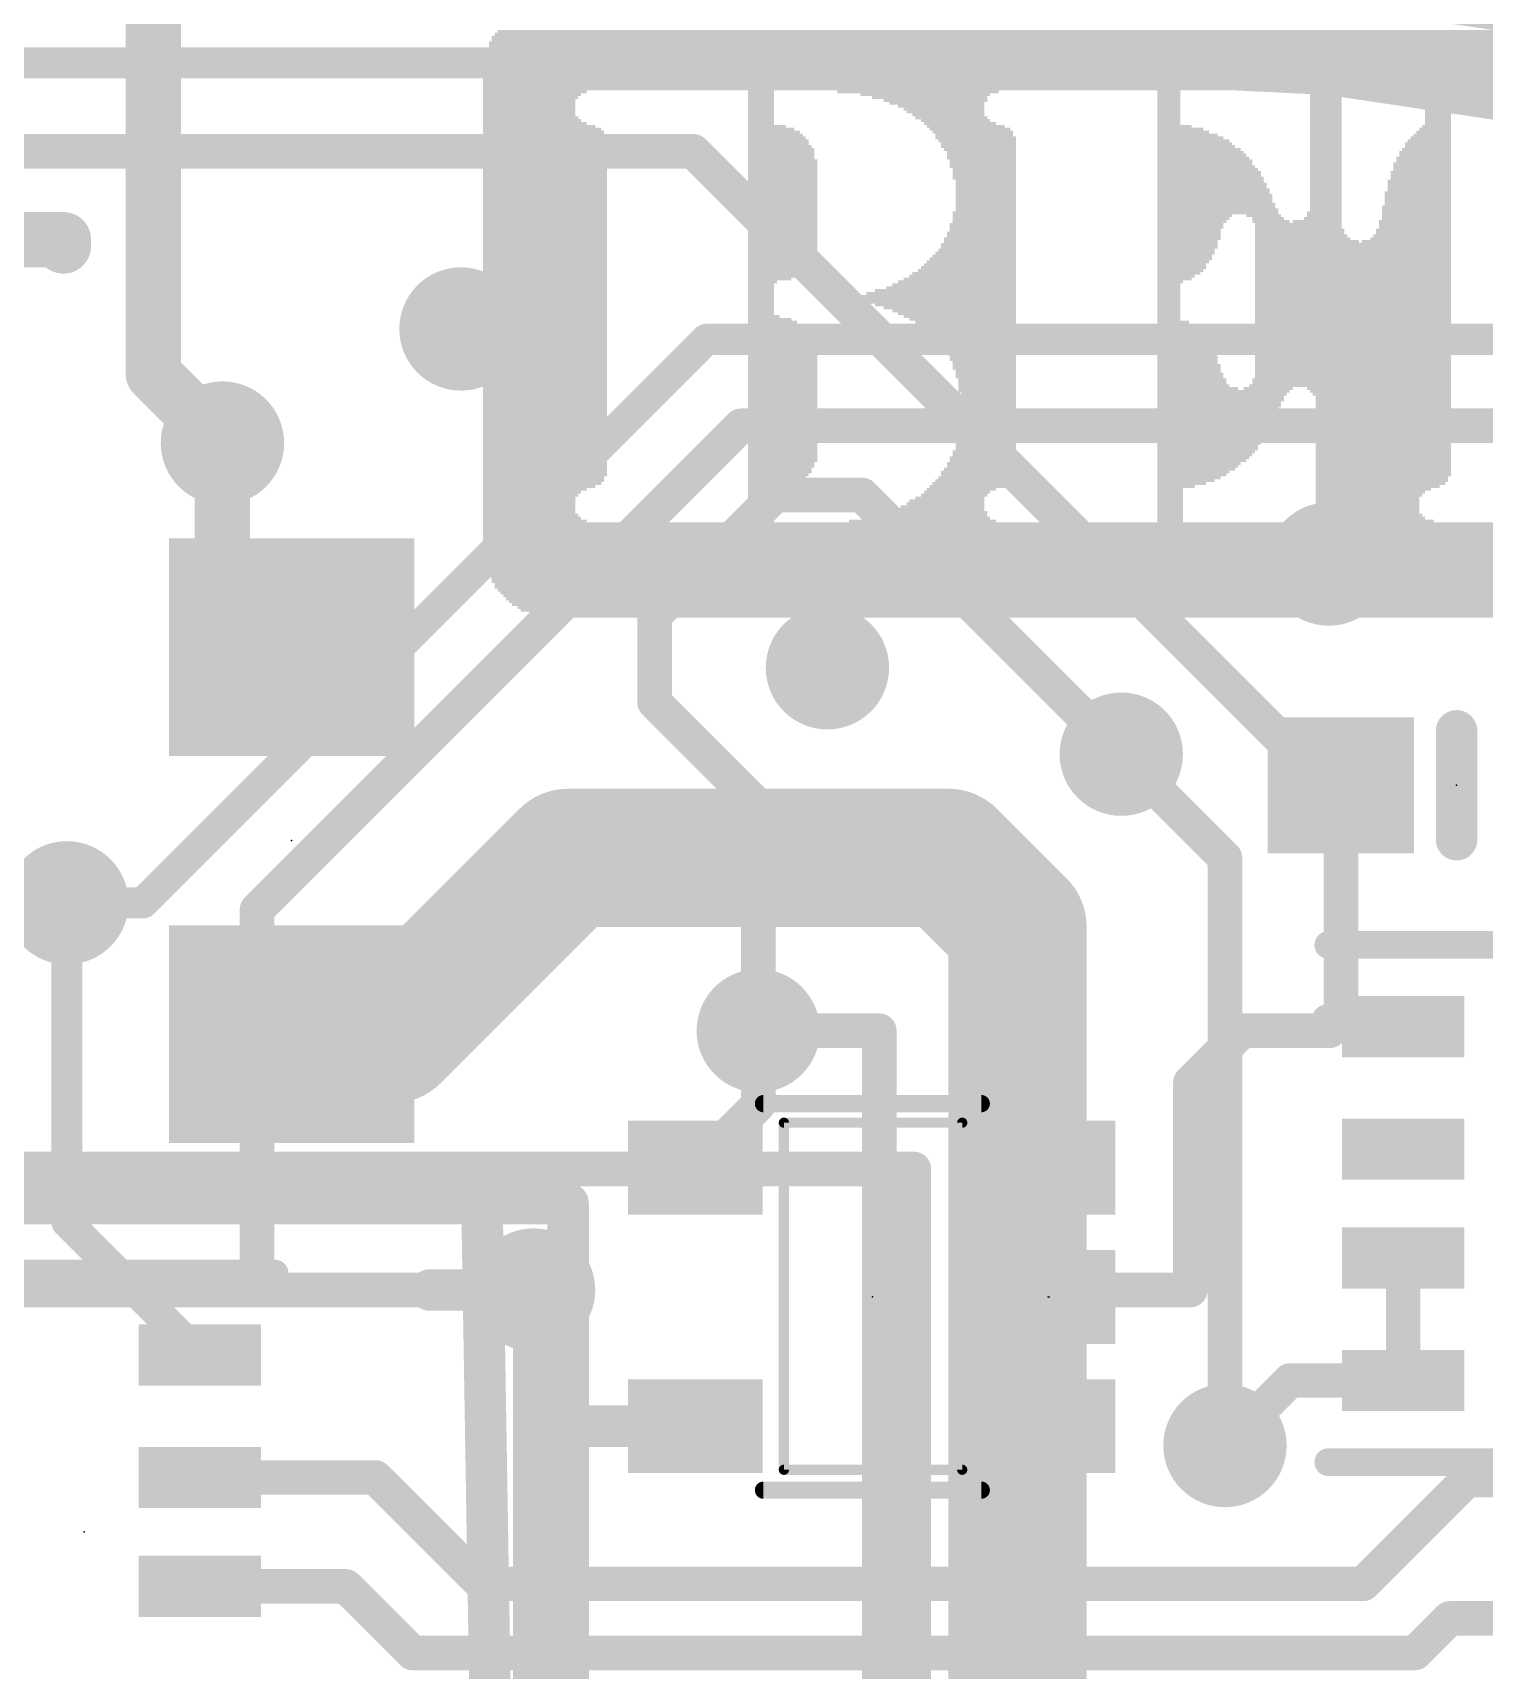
# Model space of a CAD drawing. Extents: x -17.8 to 79, y -18.3 to 67.8.
# Drawn here: x 6.86 to 17.53, y 26.29 to 38.32 of the extents above; entities that cross this region are included whole.
import ezdxf

# ---------------------------------------------------------------- set-up
doc = ezdxf.new("R2010")
doc.units = 0
for name, color, linetype in [('1', 12, 'CONTINUOUS'), ('16', 5, 'CONTINUOUS'), ('18', 3, 'CONTINUOUS'), ('200', 4, 'CONTINUOUS'), ('21', 40, 'CONTINUOUS'), ('23', 53, 'CONTINUOUS')]:
    doc.layers.add(name, color=color, linetype=linetype)

# ---------------------------------------------------------------- blocks, each defined once
blk = doc.blocks.new('RECT')
blk.add_solid([(-0.5, -0.5), (0.5, -0.5), (-0.5, 0.5), (0.5, 0.5)])
blk = doc.blocks.new('ROUNDV')
at = {"const_width": 0.5}
blk.add_lwpolyline([(0, -0.25, 1), (0, 0.25, 1), (0, -0.25)], format="xyb", dxfattribs=at)

msp = doc.modelspace()

# ---------------------------------------------------------------- linework, layer by layer
at = {"layer": '1'}
for points, const_width in [([(31.9067, 31.3105, 0.1989), (13.9462, 38.75)], 0.2286), ([(13.8891, 38.1572, 1), (13.8891, 38.0429)], 0.1143), ([(31.8496, 30.6605, 0.1989), (13.8891, 38.1)], 0.2286), ([(13.8891, 38.0429, 1), (13.8891, 38.1572)], 0.1143), ([(11.7591, 37.4949, 1), (11.6693, 37.4051)], 0.127), ([(11.7142, 37.3865, 1), (11.7142, 37.5135)], 0.127), ([(7.1882, 36.8, 1), (6.985, 36.8)], 0.2032), ([(7.0866, 36.6984, 1), (7.0866, 36.9016)], 0.2032), ([(6.985, 36.7538, 1), (7.1882, 36.7538)], 0.2032), ([(8.3566, 35.306, 1), (8.1534, 35.306)], 0.2032), ([(12.319, 34.9885, 1), (12.319, 34.8615)], 0.127), ([(12.3639, 34.8801, 1), (12.2741, 34.9699)], 0.127), ([(12.9989, 34.9699, 1), (12.9091, 34.8801)], 0.127), ([(12.954, 34.8615, 1), (12.954, 34.9885)], 0.127), ([(8.1534, 34.315, 1), (8.3566, 34.315)], 0.2032), ([(8.3268, 34.3868, 1), (8.1832, 34.2432)], 0.2032), ([(11.4935, 34.036, 1), (11.3665, 34.036)], 0.127), ([(11.3851, 34.0809, 1), (11.4749, 33.9911)], 0.127), ([(8.6912, 33.7352, 1), (8.8348, 33.8788)], 0.2032), ([(11.4749, 33.4459, 1), (11.3851, 33.3561)], 0.127), ([(11.3665, 33.401, 1), (11.4935, 33.401)], 0.127), ([(14.8141, 32.9751, 1), (14.9039, 33.0649)], 0.127), ([(16.3728, 32.8549, 1), (16.3728, 32.7279)], 0.127), ([(16.3279, 32.7465, 1), (16.4177, 32.8363)], 0.127), ([(16.5363, 32.7914, 1), (16.4093, 32.7914)], 0.127), ([(16.4728, 32.7279, 1), (16.4728, 32.8549)], 0.127), ([(10.9746, 32.0784, 1), (10.6154, 32.4376)], 0.508), ([(12.2555, 32.639, 1), (12.1285, 32.639)], 0.127), ([(12.1471, 32.5941, 1), (12.2369, 32.6839)], 0.127), ([(7.1692, 31.9278, 1), (7.0549, 31.9278)], 0.1143), ([(8.763, 31.217, 1), (8.763, 30.709)], 0.508), ([(9.5, 30.709, 1), (9.5, 31.217)], 0.508), ([(9.3204, 31.1426, 1), (9.6796, 30.7834)], 0.508), ([(16.3728, 31.1244, 1), (16.3728, 31.0101)], 0.1143), ([(16.3889, 31.1121, 1), (16.4787, 31.0223)], 0.127), ([(16.4338, 31.1244, 1), (16.4338, 31.0101)], 0.1143), ([(16.4093, 31.1062, 1), (16.5363, 31.1062)], 0.127), ([(16.5177, 31.0613, 1), (16.4279, 31.1511)], 0.127), ([(16.4338, 31.0101, 1), (16.4338, 31.1244)], 0.1143), ([(16.9212, 31.1076, 1), (16.8404, 31.0268)], 0.1143), ([(16.8808, 31.0101, 1), (16.8808, 31.1244)], 0.1143), ([(12.2555, 30.988, 1), (12.1285, 30.988)], 0.127), ([(12.1285, 30.988, 1), (12.2555, 30.988)], 0.127), ([(15.748, 31.0515, 1), (15.748, 30.9245)], 0.127), ([(15.7929, 30.9431, 1), (15.7031, 31.0329)], 0.127), ([(16.3516, 31.0284, 1), (16.4324, 30.9476)], 0.1143), ([(16.422, 31.0752, 1), (16.422, 30.9609)], 0.1143), ([(16.4624, 30.9776, 1), (16.3816, 31.0584)], 0.1143), ([(16.392, 30.9245, 1), (16.392, 31.0515)], 0.127), ([(16.8896, 30.9776, 1), (16.9704, 31.0584)], 0.1143), ([(16.93, 30.9609, 1), (16.93, 31.0752)], 0.1143), ([(15.4305, 30.607, 1), (15.3035, 30.607)], 0.127), ([(15.3221, 30.6519, 1), (15.4119, 30.5621)], 0.127), ([(12.2369, 30.3991, 1), (12.1471, 30.4889)], 0.127), ([(12.1285, 30.444, 1), (12.2555, 30.444)], 0.127), ([(11.6853, 30.0271, 1), (11.7751, 29.9373)], 0.127), ([(13.3985, 29.972, 1), (13.2715, 29.972)], 0.127), ([(13.335, 29.9085, 1), (13.335, 30.0355)], 0.127), ([(10.2362, 29.8462, 1), (10.0838, 29.8438)], 0.1524), ([(10.16, 29.7688, 1), (10.16, 29.9212)], 0.1524), ([(7.1524, 29.6224, 1), (7.0716, 29.5416)], 0.1143), ([(7.0549, 29.582, 1), (7.1692, 29.582)], 0.1143), ([(16.9935, 29.318, 1), (16.8665, 29.318)], 0.127), ([(10.6172, 29.083, 1), (10.4648, 29.083)], 0.1524), ([(14.4218, 29.0322, 1), (14.2186, 29.0322)], 0.2032), ([(14.3202, 29.1465, 1), (14.3202, 29.0195)], 0.127), ([(14.3837, 29.083, 1), (14.2567, 29.083)], 0.127), ([(15.3035, 29.083, 1), (15.4305, 29.083)], 0.127), ([(15.367, 29.0195, 1), (15.367, 29.1465)], 0.127), ([(14.2567, 29.0322, 1), (14.3837, 29.0322)], 0.127), ([(8.0486, 28.5646, 1), (8.1294, 28.6454)], 0.1143), ([(16.099, 28.4815, 1), (16.099, 28.3545)], 0.127), ([(16.1439, 28.3731, 1), (16.0541, 28.4629)], 0.127), ([(16.93, 28.3545, 1), (16.93, 28.4815)], 0.127), ([(16.8665, 28.418, 1), (16.9935, 28.418)], 0.127), ([(10.541, 28.1584, 1), (10.541, 28.006)], 0.1524), ([(10.4648, 28.0822, 1), (10.6172, 28.0822)], 0.1524), ([(11.7302, 28.006, 1), (11.7302, 28.1584)], 0.1524), ([(14.2186, 28.0822, 1), (14.4218, 28.0822)], 0.2032), ([(15.5761, 27.9849, 1), (15.6659, 27.8951)], 0.127), ([(8.089, 27.7685, 1), (8.089, 27.6415)], 0.127), ([(9.4239, 27.7499, 1), (9.3341, 27.6601)], 0.127), ([(9.379, 27.6415, 1), (9.379, 27.7685)], 0.127), ([(17.399, 27.7495, 1), (17.399, 27.6225)], 0.127), ([(17.4439, 27.6411, 1), (17.3541, 27.7309)], 0.127), ([(8.089, 26.9685, 1), (8.089, 26.8415)], 0.127), ([(9.2079, 26.9499, 1), (9.1181, 26.8601)], 0.127), ([(9.163, 26.8415, 1), (9.163, 26.9685)], 0.127), ([(10.16, 26.9875, 1), (10.16, 26.8605)], 0.127), ([(10.1151, 26.8791, 1), (10.2049, 26.9689)], 0.127), ([(16.5921, 26.9689, 1), (16.6819, 26.8791)], 0.127), ([(16.637, 26.8605, 1), (16.637, 26.9875)], 0.127), ([(17.272, 26.7335, 1), (17.272, 26.6065)], 0.127), ([(17.3169, 26.6251, 1), (17.2271, 26.7149)], 0.127), ([(9.652, 26.4795, 1), (9.652, 26.3525)], 0.127), ([(9.6071, 26.3711, 1), (9.6969, 26.4609)], 0.127), ([(16.9731, 26.4609, 1), (17.0629, 26.3711)], 0.127), ([(17.018, 26.3525, 1), (17.018, 26.4795)], 0.127)]:
    msp.add_lwpolyline(points, format="xyb", dxfattribs=dict(at, const_width=const_width))
for points, const_width in [([(13.8891, 38.1), (5.093, 38.1)], 0.2286), ([(5.093, 37.45), (11.7142, 37.45)], 0.254), ([(11.7142, 37.45), (16.3728, 32.7914)], 0.254), ([(5.093, 36.8), (7.0866, 36.8)], 0.4064), ([(7.0866, 36.8), (7.0866, 36.7538)], 0.4064), ([(8.255, 35.306), (8.255, 34.315)], 0.4064), ([(11.43, 34.036), (12.319, 34.925)], 0.254), ([(12.319, 34.925), (12.954, 34.925)], 0.254), ([(12.954, 34.925), (14.859, 33.02)], 0.254), ([(8.255, 34.315), (8.763, 33.807)], 0.4064), ([(11.43, 33.401), (11.43, 34.036)], 0.254), ([(12.192, 32.639), (11.43, 33.401)], 0.254), ([(16.3728, 32.7914), (16.4728, 32.7914)], 0.254), ([(16.4728, 32.7914), (16.4728, 31.1062)], 0.254), ([(9.5, 30.963), (10.795, 32.258)], 1.016), ([(12.192, 30.988), (12.192, 32.639)], 0.254), ([(7.112, 29.582), (7.112, 31.9278)], 0.2286), ([(8.763, 30.963), (9.5, 30.963)], 1.016), ([(16.4338, 31.0672), (16.3728, 31.0672)], 0.2286), ([(16.4728, 31.1062), (16.4338, 31.0672)], 0.254), ([(16.8808, 31.0672), (16.4338, 31.0672)], 0.2286), ([(16.93, 31.018), (16.8808, 31.0672)], 0.2286), ([(12.192, 30.988), (12.192, 30.444)], 0.254), ([(15.367, 30.607), (15.748, 30.988)], 0.254), ([(15.748, 30.988), (16.392, 30.988)], 0.254), ([(16.392, 30.988), (16.422, 31.018)], 0.2286), ([(16.422, 31.018), (16.93, 31.018)], 0.2286), ([(15.367, 30.607), (15.367, 29.083)], 0.254), ([(12.192, 30.444), (11.7302, 29.9822)], 0.254), ([(13.335, 29.972), (0, 29.972)], 0.254), ([(13.335, 11.049), (13.335, 29.972)], 0.254), ([(1.27, 29.845), (10.16, 29.845)], 0.3048), ([(10.16, 29.845), (10.287, 22.098)], 0.3048), ([(8.089, 28.605), (7.112, 29.582)], 0.2286), ([(16.93, 29.318), (16.93, 28.418)], 0.254), ([(10.541, 28.0822), (10.541, 29.083)], 0.3048), ([(14.3202, 28.0822), (14.3202, 29.0322)], 0.4064), ([(15.367, 29.083), (14.3202, 29.083)], 0.254), ([(14.3202, 29.083), (14.3202, 29.0322)], 0.254), ([(16.099, 28.418), (15.621, 27.94)], 0.254), ([(16.93, 28.418), (16.099, 28.418)], 0.254), ([(11.7302, 28.0822), (10.541, 28.0822)], 0.3048), ([(9.379, 27.705), (8.089, 27.705)], 0.254), ([(9.379, 27.705), (10.16, 26.924)], 0.254), ([(16.637, 26.924), (17.399, 27.686)], 0.254), ([(17.399, 27.686), (20.193, 27.686)], 0.254), ([(9.163, 26.905), (8.089, 26.905)], 0.254), ([(9.163, 26.905), (9.652, 26.416)], 0.254), ([(10.16, 26.924), (16.637, 26.924)], 0.254), ([(17.018, 26.416), (17.272, 26.67)], 0.254), ([(17.272, 26.67), (18.923, 26.67)], 0.254), ([(9.652, 26.416), (17.018, 26.416)], 0.254)]:
    msp.add_lwpolyline(points, dxfattribs=dict(at, const_width=const_width))
at = {"layer": '16'}
for points, const_width in [([(7.747, 40.259), (7.747, 35.814)], 0.4064), ([(7.6708, 31.9278), (11.811, 36.068)], 0.2286), ([(11.811, 36.068), (18.3896, 36.068)], 0.2286), ([(7.747, 35.814), (8.255, 35.306)], 0.4064), ([(12.065, 35.433), (8.509, 31.877)], 0.254), ([(19.304, 35.433), (12.065, 35.433)], 0.254), ([(15.621, 32.258), (14.859, 33.02)], 0.254), ([(10.795, 32.258), (13.589, 32.258)], 1.016), ([(13.589, 32.258), (14.097, 31.75)], 1.016), ([(15.621, 32.258), (15.621, 27.94)], 0.254), ([(14.097, 31.75), (14.097, 25.781)], 1.016), ([(7.112, 31.9278), (7.6708, 31.9278)], 0.2286), ([(8.509, 31.877), (8.509, 29.083)], 0.254), ([(12.192, 30.988), (13.081, 30.988)], 0.254), ([(13.081, 30.988), (13.081, 25.654)], 0.254), ([(0.889, 29.718), (10.795, 29.718)], 0.3048), ([(10.795, 29.718), (10.795, 21.59)], 0.3048), ([(8.509, 29.083), (2.667, 29.083)], 0.254), ([(9.779, 29.083), (8.509, 29.083)], 0.254), ([(10.541, 29.083), (9.779, 29.083)], 0.3048), ([(10.541, 23.368), (10.541, 29.083)], 0.3048), ([(14.097, 25.781), (14.605, 25.273)], 1.016)]:
    msp.add_lwpolyline(points, dxfattribs=dict(at, const_width=const_width))
for points, const_width in [([(11.811, 36.1252, 1), (11.811, 36.0109)], 0.1143), ([(11.8514, 36.0276, 1), (11.7706, 36.1084)], 0.1143), ([(7.8188, 35.8858, 1), (7.6752, 35.7422)], 0.2032), ([(7.6454, 35.814, 1), (7.8486, 35.814)], 0.2032), ([(12.065, 35.4965, 1), (12.065, 35.3695)], 0.127), ([(12.1099, 35.3881, 1), (12.0201, 35.4779)], 0.127), ([(8.1832, 35.2342, 1), (8.3268, 35.3778)], 0.2032), ([(14.9039, 33.0649, 1), (14.8141, 32.9751)], 0.127), ([(10.795, 32.512, 1), (10.795, 32.004)], 0.508), ([(13.7686, 32.4376, 1), (13.4094, 32.0784)], 0.508), ([(13.589, 32.004, 1), (13.589, 32.512)], 0.508), ([(15.6845, 32.258, 1), (15.5575, 32.258)], 0.127), ([(15.5761, 32.2131, 1), (15.6659, 32.3029)], 0.127), ([(14.351, 31.75, 1), (13.843, 31.75)], 0.508), ([(13.9174, 31.5704, 1), (14.2766, 31.9296)], 0.508), ([(7.112, 31.985, 1), (7.112, 31.8707)], 0.1143), ([(7.6304, 31.9682, 1), (7.7112, 31.8874)], 0.1143), ([(7.6708, 31.8707, 1), (7.6708, 31.985)], 0.1143), ([(8.5725, 31.877, 1), (8.4455, 31.877)], 0.127), ([(8.4641, 31.9219, 1), (8.5539, 31.8321)], 0.127), ([(12.192, 31.0515, 1), (12.192, 30.9245)], 0.127), ([(13.1445, 30.988, 1), (13.0175, 30.988)], 0.127), ([(13.081, 30.9245, 1), (13.081, 31.0515)], 0.127), ([(10.8712, 29.718, 1), (10.7188, 29.718)], 0.1524), ([(10.795, 29.6418, 1), (10.795, 29.7942)], 0.1524), ([(8.509, 29.1465, 1), (8.509, 29.0195)], 0.127), ([(8.4455, 29.083, 1), (8.5725, 29.083)], 0.127), ([(8.509, 29.0195, 1), (8.509, 29.1465)], 0.127), ([(9.779, 29.1592, 1), (9.779, 29.0068)], 0.1524), ([(9.779, 29.0195, 1), (9.779, 29.1465)], 0.127), ([(10.6172, 29.083, 1), (10.4648, 29.083)], 0.1524), ([(10.541, 29.0068, 1), (10.541, 29.1592)], 0.1524), ([(15.5575, 27.94, 1), (15.6845, 27.94)], 0.127)]:
    msp.add_lwpolyline(points, format="xyb", dxfattribs=dict(at, const_width=const_width))
at = {"layer": '21'}
for points, const_width in [([(17.3228, 33.1914), (17.3228, 32.3914)], 0.3048), ([(16.38, 31.618), (19.18, 31.618)], 0.2032), ([(12.2302, 30.4522), (13.8302, 30.4522)], 0.127), ([(12.3802, 27.7622), (12.3802, 30.3122)], 0.075), ([(12.3802, 30.3122), (13.6902, 30.3122)], 0.075), ([(13.6902, 30.3122), (13.6902, 27.7622)], 0.075), ([(5.839, 29.205), (8.639, 29.205)], 0.2032), ([(14.3202, 29.0322), (14.3302, 29.0322)], 0.01), ([(19.18, 27.818), (16.38, 27.818)], 0.2032), ([(13.6902, 27.7622), (12.3802, 27.7622)], 0.075), ([(13.8302, 27.6122), (12.2302, 27.6122)], 0.127)]:
    msp.add_lwpolyline(points, dxfattribs=dict(at, const_width=const_width))
for points, const_width in [([(17.399, 33.1914, 1), (17.2466, 33.1914)], 0.1524), ([(17.2466, 32.3914, 1), (17.399, 32.3914)], 0.1524), ([(16.38, 31.6688, 1), (16.38, 31.5672)], 0.1016), ([(12.2302, 30.484, 1), (12.2302, 30.4205)], 0.0635), ([(13.8302, 30.4205, 1), (13.8302, 30.484)], 0.0635), ([(12.399, 30.3122, 1), (12.3614, 30.3122)], 0.0375), ([(12.3802, 30.331, 1), (12.3802, 30.2934)], 0.0375), ([(13.709, 30.3122, 1), (13.6715, 30.3122)], 0.0375), ([(13.6902, 30.2934, 1), (13.6902, 30.331)], 0.0375), ([(8.639, 29.1542, 1), (8.639, 29.2558)], 0.1016), ([(14.3202, 29.0347, 1), (14.3202, 29.0297)], 0.005), ([(14.3302, 29.0297, 1), (14.3302, 29.0347)], 0.005), ([(16.38, 27.8688, 1), (16.38, 27.7672)], 0.1016), ([(12.3802, 27.781, 1), (12.3802, 27.7434)], 0.0375), ([(13.6902, 27.7434, 1), (13.6902, 27.781)], 0.0375), ([(12.2302, 27.644, 1), (12.2302, 27.5805)], 0.0635), ([(12.3614, 27.7622, 1), (12.399, 27.7622)], 0.0375), ([(13.6715, 27.7622, 1), (13.709, 27.7622)], 0.0375), ([(13.8302, 27.5805, 1), (13.8302, 27.644)], 0.0635)]:
    msp.add_lwpolyline(points, format="xyb", dxfattribs=dict(at, const_width=const_width))
at = {"layer": '23'}
for p in [(17.3228, 32.7914), (8.763, 32.385), (13.0302, 29.0322), (7.239, 27.305)]:
    msp.add_point(p, dxfattribs=at)

# ---------------------------------------------------------------- block references
at = {"layer": '1'}
for p, xscale, yscale, rotation in [((8.763, 33.807), 1.6, 1.803, 270), ((8.763, 30.963), 1.6, 1.803, 270), ((16.93, 31.018), 0.45, 0.9, 90), ((11.7302, 29.9822), 0.69, 0.99, 90), ((14.3202, 29.9822), 0.69, 0.99, 90), ((16.93, 30.118), 0.45, 0.9, 90), ((16.93, 29.318), 0.45, 0.9, 90), ((14.3202, 29.0322), 0.69, 0.99, 90), ((8.089, 28.605), 0.45, 0.9, 270), ((16.93, 28.418), 0.45, 0.9, 90), ((11.7302, 28.0822), 0.69, 0.99, 90), ((14.3202, 28.0822), 0.69, 0.99, 90), ((8.089, 27.705), 0.45, 0.9, 270), ((8.089, 26.905), 0.45, 0.9, 270)]:
    msp.add_blockref('RECT', p, dxfattribs=dict(at, xscale=xscale, yscale=yscale, rotation=rotation))
at = {"layer": '1', "xscale": 1.075}
msp.add_blockref('RECT', (16.4728, 32.7914), dxfattribs=at)
at = {"layer": '18', "xscale": 0.9064, "yscale": 0.9064}
for p in [(10.0076, 36.1442), (10.0076, 36.1442), (8.255, 35.306), (8.255, 35.306), (16.383, 34.417), (16.383, 34.417), (12.7, 33.655), (12.7, 33.655), (14.859, 33.02), (14.859, 33.02), (10.795, 32.258), (10.795, 32.258), (7.112, 31.9278), (7.112, 31.9278), (12.192, 30.988), (12.192, 30.988), (10.541, 29.083), (10.541, 29.083), (15.621, 27.94), (15.621, 27.94)]:
    msp.add_blockref('ROUNDV', p, dxfattribs=at)
at = {"layer": '200', "yscale": 0.0212}
for p, xscale in [((16.1813, 38.289), 11.8952), ((16.1919, 38.2678), 11.9164), ((16.1919, 38.3101), 11.874), ((16.1919, 38.3313), 11.8317), ((16.1813, 38.1831), 11.9799), ((16.1919, 38.162), 12.001), ((16.1919, 38.1408), 12.001), ((16.1813, 38.2466), 11.9375), ((16.1919, 38.2255), 11.9587), ((16.1919, 38.2043), 11.9587), ((16.1813, 38.0985), 12.0222), ((16.1813, 38.0773), 12.0222), ((16.1813, 38.0561), 12.0222), ((16.1813, 38.035), 12.0222), ((16.1813, 38.0138), 12.0222), ((16.1919, 38.1196), 12.001), ((16.1813, 37.9926), 12.0222), ((16.1813, 37.9715), 12.0222), ((16.1813, 37.9503), 12.0222), ((16.1813, 37.9291), 12.0222), ((16.1813, 37.908), 12.0222), ((10.5194, 37.8445), 0.6985), ((10.5512, 37.8868), 0.762), ((10.53, 37.8657), 0.7196), ((10.5088, 37.8233), 0.6773), ((10.5088, 37.8022), 0.6773), ((10.5088, 37.781), 0.6773), ((12.2127, 37.8868), 0.1905), ((12.2127, 37.8657), 0.1905), ((12.2127, 37.8445), 0.1905), ((12.2127, 37.8233), 0.1905), ((12.2127, 37.8022), 0.1905), ((12.2127, 37.781), 0.1905), ((13.3662, 37.8868), 1.1853), ((13.4191, 37.8657), 0.9525), ((13.4509, 37.8445), 0.8466), ((13.4932, 37.8233), 0.762), ((13.5038, 37.8022), 0.6985), ((13.5355, 37.781), 0.635), ((15.2076, 37.8868), 0.1693), ((15.2076, 37.8657), 0.1693), ((15.2076, 37.8445), 0.1693), ((15.2076, 37.8233), 0.1693), ((15.2076, 37.8022), 0.1693), ((15.2076, 37.781), 0.1693), ((16.3612, 37.8868), 0.2328), ((16.3612, 37.8657), 0.2328), ((16.3612, 37.8445), 0.2328), ((16.3612, 37.8233), 0.2328), ((16.3612, 37.8022), 0.2328), ((16.3612, 37.781), 0.2328), ((17.1866, 37.8868), 0.1905), ((17.1866, 37.8657), 0.1905), ((17.1866, 37.8445), 0.1905), ((17.1866, 37.8233), 0.1905), ((17.1866, 37.8022), 0.1905), ((17.1866, 37.781), 0.1905), ((10.5194, 37.6963), 0.6985), ((10.5088, 37.7598), 0.6773), ((10.5088, 37.7387), 0.6773), ((10.5088, 37.7175), 0.6773), ((10.53, 37.6752), 0.7196), ((10.5512, 37.654), 0.762), ((12.2127, 37.7598), 0.1905), ((12.2127, 37.7387), 0.1905), ((12.2127, 37.7175), 0.1905), ((12.2127, 37.6963), 0.1905), ((12.2127, 37.6752), 0.1905), ((12.2127, 37.654), 0.1905), ((13.5567, 37.7598), 0.5926), ((13.5673, 37.7387), 0.5715), ((13.5885, 37.7175), 0.5291), ((13.6096, 37.6963), 0.5291), ((13.6414, 37.6752), 0.508), ((13.6731, 37.654), 0.5291), ((15.2076, 37.7598), 0.1693), ((15.2076, 37.7387), 0.1693), ((15.2076, 37.7175), 0.1693), ((15.2076, 37.6963), 0.1693), ((15.2076, 37.6752), 0.1693), ((15.2076, 37.654), 0.1693), ((16.3612, 37.7598), 0.2328), ((16.3612, 37.7387), 0.2328), ((16.3612, 37.7175), 0.2328), ((16.3612, 37.6963), 0.2328), ((16.3612, 37.6752), 0.2328), ((16.3612, 37.654), 0.2328), ((17.1866, 37.7598), 0.1905), ((17.1866, 37.7387), 0.1905), ((17.1866, 37.7175), 0.1905), ((17.1866, 37.6963), 0.1905), ((17.1866, 37.6752), 0.1905), ((17.1866, 37.654), 0.1905), ((10.5829, 37.6328), 0.8255), ((10.6252, 37.5482), 0.9101), ((10.6041, 37.6117), 0.8678), ((10.6147, 37.5905), 0.889), ((10.6147, 37.5693), 0.889), ((12.255, 37.6328), 0.2752), ((12.2868, 37.6117), 0.3387), ((12.3079, 37.5905), 0.381), ((12.3185, 37.5693), 0.4022), ((12.3291, 37.5482), 0.4233), ((13.7155, 37.6328), 0.5715), ((13.7472, 37.6117), 0.5926), ((13.7684, 37.5905), 0.5926), ((13.7789, 37.5693), 0.5715), ((13.7895, 37.5482), 0.5926), ((15.2923, 37.6117), 0.3387), ((15.3452, 37.5693), 0.4445), ((15.25, 37.6328), 0.254), ((15.3135, 37.5905), 0.381), ((15.3664, 37.5482), 0.4868), ((16.3612, 37.6328), 0.2328), ((16.3612, 37.6117), 0.2328), ((16.3612, 37.5905), 0.2328), ((16.3612, 37.5693), 0.2328), ((16.3612, 37.5482), 0.2328), ((17.1337, 37.5482), 0.2963), ((17.1443, 37.5693), 0.2752), ((17.1549, 37.5905), 0.254), ((17.1655, 37.6117), 0.2328), ((17.1761, 37.6328), 0.2117), ((10.6252, 37.527), 0.9101), ((10.6252, 37.5058), 0.9101), ((10.6252, 37.4847), 0.9101), ((10.6252, 37.4635), 0.9101), ((10.6252, 37.4423), 0.9101), ((10.6252, 37.4212), 0.9101), ((12.3397, 37.527), 0.4445), ((12.3397, 37.5058), 0.4445), ((12.3608, 37.4635), 0.4868), ((12.3608, 37.4423), 0.4868), ((12.3608, 37.4212), 0.4868), ((12.3503, 37.4847), 0.4656), ((13.8001, 37.527), 0.5715), ((13.8107, 37.5058), 0.5503), ((13.8107, 37.4847), 0.5503), ((13.8213, 37.4635), 0.5291), ((13.8319, 37.4423), 0.508), ((13.8319, 37.4212), 0.508), ((15.3981, 37.5058), 0.5503), ((15.4087, 37.4847), 0.5715), ((15.4299, 37.4635), 0.6138), ((15.4405, 37.4423), 0.635), ((15.451, 37.4212), 0.6561), ((15.3876, 37.527), 0.5291), ((16.3612, 37.527), 0.2328), ((16.3612, 37.5058), 0.2328), ((16.3612, 37.4847), 0.2328), ((16.3612, 37.4635), 0.2328), ((16.3612, 37.4423), 0.2328), ((16.3612, 37.4212), 0.2328), ((17.0914, 37.4423), 0.381), ((17.0914, 37.4212), 0.381), ((17.102, 37.4635), 0.3598), ((17.1126, 37.5058), 0.3387), ((17.1126, 37.4847), 0.3387), ((17.1231, 37.527), 0.3175), ((10.6252, 37.4), 0.9101), ((10.6252, 37.3788), 0.9101), ((10.6252, 37.3577), 0.9101), ((10.6252, 37.3365), 0.9101), ((10.6252, 37.3153), 0.9101), ((10.6252, 37.2942), 0.9101), ((12.3608, 37.4), 0.4868), ((12.3714, 37.3788), 0.508), ((12.3714, 37.3577), 0.508), ((12.3714, 37.3365), 0.508), ((12.3714, 37.3153), 0.508), ((12.3714, 37.2942), 0.508), ((13.8319, 37.4), 0.508), ((13.8424, 37.3788), 0.4868), ((13.8424, 37.3577), 0.4868), ((13.8424, 37.3365), 0.4868), ((13.853, 37.3153), 0.4656), ((13.853, 37.2942), 0.4656), ((15.4616, 37.4), 0.6773), ((15.4722, 37.3788), 0.6985), ((15.4722, 37.3577), 0.6985), ((15.4828, 37.3365), 0.7196), ((15.4934, 37.3153), 0.7408), ((15.504, 37.2942), 0.762), ((16.3612, 37.4), 0.2328), ((16.3612, 37.3788), 0.2328), ((16.3612, 37.3577), 0.2328), ((16.3612, 37.3365), 0.2328), ((16.3612, 37.3153), 0.2328), ((16.3612, 37.2942), 0.2328), ((17.0597, 37.2942), 0.4445), ((17.0702, 37.3577), 0.4233), ((17.0702, 37.3365), 0.4233), ((17.0702, 37.3153), 0.4233), ((17.0808, 37.4), 0.4022), ((17.0808, 37.3788), 0.4022), ((10.6252, 37.273), 0.9101), ((10.6252, 37.2518), 0.9101), ((10.6252, 37.2307), 0.9101), ((10.6252, 37.2095), 0.9101), ((10.6252, 37.1883), 0.9101), ((12.3714, 37.273), 0.508), ((12.3714, 37.2518), 0.508), ((12.3714, 37.2307), 0.508), ((12.3714, 37.2095), 0.508), ((12.3714, 37.1883), 0.508), ((13.853, 37.273), 0.4656), ((13.853, 37.2518), 0.4656), ((13.8636, 37.2307), 0.4445), ((13.8636, 37.2095), 0.4445), ((13.8636, 37.1883), 0.4445), ((15.5145, 37.2518), 0.7831), ((15.5145, 37.2307), 0.7831), ((15.5251, 37.2095), 0.8043), ((15.5251, 37.1883), 0.8043), ((15.504, 37.273), 0.762), ((16.3612, 37.273), 0.2328), ((16.3612, 37.2518), 0.2328), ((16.3612, 37.2307), 0.2328), ((16.3612, 37.2095), 0.2328), ((16.3612, 37.1883), 0.2328), ((17.0491, 37.2307), 0.4657), ((17.0491, 37.2095), 0.4657), ((17.0491, 37.1883), 0.4657), ((17.0597, 37.273), 0.4445), ((17.0597, 37.2518), 0.4445), ((10.6252, 37.1672), 0.9101), ((10.6252, 37.146), 0.9101), ((10.6252, 37.1248), 0.9101), ((10.6252, 37.1037), 0.9101), ((10.6252, 37.0825), 0.9101), ((10.6252, 37.0614), 0.9101), ((12.3714, 37.1672), 0.508), ((12.3714, 37.146), 0.508), ((12.3714, 37.1248), 0.508), ((12.3714, 37.1037), 0.508), ((12.3714, 37.0825), 0.508), ((12.3714, 37.0614), 0.508), ((13.8636, 37.1672), 0.4445), ((13.8636, 37.146), 0.4445), ((13.8636, 37.1248), 0.4445), ((13.8636, 37.1037), 0.4445), ((13.8636, 37.0825), 0.4445), ((13.8636, 37.0614), 0.4445), ((15.5357, 37.1672), 0.8255), ((15.5357, 37.146), 0.8255), ((15.5463, 37.1248), 0.8466), ((15.5463, 37.1037), 0.8466), ((15.5463, 37.0825), 0.8466), ((15.5569, 37.0614), 0.8678), ((16.3612, 37.1672), 0.2328), ((16.3612, 37.146), 0.2328), ((16.3612, 37.1248), 0.2328), ((16.3612, 37.1037), 0.2328), ((16.3612, 37.0825), 0.2328), ((16.3612, 37.0614), 0.2328), ((17.0385, 37.146), 0.4868), ((17.0385, 37.1248), 0.4868), ((17.0385, 37.1037), 0.4868), ((17.0385, 37.0825), 0.4868), ((17.0385, 37.0614), 0.4868), ((17.0491, 37.1672), 0.4657), ((10.6252, 37.0402), 0.9101), ((10.6252, 37.019), 0.9101), ((10.6252, 36.9979), 0.9101), ((10.6252, 36.9767), 0.9101), ((10.6252, 36.9555), 0.9101), ((10.6252, 36.9344), 0.9101), ((12.3714, 37.0402), 0.508), ((12.3714, 37.019), 0.508), ((12.3714, 36.9979), 0.508), ((12.3714, 36.9767), 0.508), ((12.3714, 36.9555), 0.508), ((12.3714, 36.9344), 0.508), ((13.853, 36.9979), 0.4656), ((13.853, 36.9767), 0.4656), ((13.853, 36.9555), 0.4656), ((13.853, 36.9344), 0.4656), ((13.8636, 37.0402), 0.4445), ((13.8636, 37.019), 0.4445), ((15.3981, 36.9767), 0.5503), ((15.5569, 37.0402), 0.8678), ((15.5675, 37.019), 0.889), ((15.5675, 36.9979), 0.889), ((15.377, 36.9344), 0.508), ((15.3876, 36.9555), 0.5291), ((15.9061, 36.9767), 0.254), ((15.959, 36.9344), 0.2752), ((15.9379, 36.9555), 0.2328), ((16.2977, 36.9344), 0.3598), ((16.34, 36.9555), 0.2752), ((16.3506, 36.9979), 0.254), ((16.3506, 36.9767), 0.254), ((16.3612, 37.0402), 0.2328), ((16.3612, 37.019), 0.2328), ((17.0173, 36.9344), 0.5291), ((17.0279, 37.0402), 0.508), ((17.0279, 37.019), 0.508), ((17.0279, 36.9979), 0.508), ((17.0279, 36.9767), 0.508), ((17.0279, 36.9555), 0.508), ((10.6252, 36.9132), 0.9101), ((10.6252, 36.892), 0.9101), ((10.6252, 36.8709), 0.9101), ((10.6252, 36.8497), 0.9101), ((10.6252, 36.8285), 0.9101), ((10.6252, 36.8074), 0.9101), ((12.3714, 36.9132), 0.508), ((12.3714, 36.892), 0.508), ((12.3714, 36.8709), 0.508), ((12.3714, 36.8497), 0.508), ((12.3714, 36.8285), 0.508), ((12.3714, 36.8074), 0.508), ((13.8213, 36.8074), 0.5291), ((13.8319, 36.8497), 0.508), ((13.8319, 36.8285), 0.508), ((13.8424, 36.9132), 0.4868), ((13.8424, 36.892), 0.4868), ((13.8424, 36.8709), 0.4868), ((15.3558, 36.8709), 0.4657), ((15.3558, 36.8497), 0.4657), ((15.3558, 36.8285), 0.4657), ((15.3558, 36.8074), 0.4657), ((15.3664, 36.9132), 0.4868), ((15.3664, 36.892), 0.4868), ((16.1601, 36.9132), 0.635), ((16.1601, 36.892), 0.635), ((16.1707, 36.8709), 0.6561), ((16.1707, 36.8497), 0.6561), ((16.1813, 36.8285), 0.6773), ((16.1919, 36.8074), 0.6985), ((16.9856, 36.8074), 0.5926), ((16.9962, 36.8285), 0.5715), ((17.0067, 36.8709), 0.5503), ((17.0067, 36.8497), 0.5503), ((17.0173, 36.9132), 0.5291), ((17.0173, 36.892), 0.5291), ((10.6252, 36.7862), 0.9101), ((10.6252, 36.765), 0.9101), ((10.6252, 36.7439), 0.9101), ((10.6252, 36.7227), 0.9101), ((10.6252, 36.7015), 0.9101), ((12.3714, 36.7862), 0.508), ((12.3714, 36.765), 0.508), ((12.3714, 36.7439), 0.508), ((12.3714, 36.7227), 0.508), ((12.3608, 36.7015), 0.4868), ((13.7895, 36.7015), 0.5926), ((13.8001, 36.7227), 0.5715), ((13.8107, 36.765), 0.5503), ((13.8107, 36.7439), 0.5503), ((13.8213, 36.7862), 0.5291), ((15.3452, 36.7862), 0.4445), ((15.3452, 36.765), 0.4445), ((15.3452, 36.7439), 0.4445), ((15.3346, 36.7227), 0.4233), ((15.3346, 36.7015), 0.4233), ((16.2236, 36.7862), 0.762), ((16.5623, 36.765), 1.4393), ((16.5623, 36.7439), 1.4393), ((16.5623, 36.7227), 1.4393), ((16.5623, 36.7015), 1.4393), ((16.9538, 36.7862), 0.6561), ((10.6252, 36.6804), 0.9101), ((10.6252, 36.6592), 0.9101), ((10.6252, 36.638), 0.9101), ((10.6252, 36.6169), 0.9101), ((10.6252, 36.5957), 0.9101), ((10.6252, 36.5745), 0.9101), ((12.3608, 36.6804), 0.4868), ((12.3608, 36.6592), 0.4868), ((12.3397, 36.5957), 0.4445), ((12.3291, 36.5745), 0.4233), ((12.3503, 36.638), 0.4656), ((12.3503, 36.6169), 0.4656), ((13.726, 36.5745), 0.7196), ((13.7366, 36.5957), 0.6985), ((13.7472, 36.6169), 0.6773), ((13.7578, 36.638), 0.6561), ((13.7684, 36.6592), 0.635), ((13.7789, 36.6804), 0.6138), ((15.2923, 36.5745), 0.3387), ((15.3241, 36.6804), 0.4022), ((15.3241, 36.6592), 0.4022), ((15.3135, 36.638), 0.381), ((15.3029, 36.6169), 0.3598), ((15.3029, 36.5957), 0.3598), ((16.5623, 36.6804), 1.4393), ((16.5623, 36.6592), 1.4393), ((16.5623, 36.638), 1.4393), ((16.5623, 36.6169), 1.4393), ((16.5623, 36.5957), 1.4393), ((16.5623, 36.5745), 1.4393), ((10.6252, 36.5534), 0.9101), ((10.6252, 36.5322), 0.9101), ((10.6252, 36.511), 0.9101), ((10.6252, 36.4899), 0.9101), ((10.6252, 36.4687), 0.9101), ((10.6252, 36.4475), 0.9101), ((12.3185, 36.5534), 0.4022), ((12.2973, 36.5322), 0.3598), ((12.2762, 36.511), 0.3175), ((12.2233, 36.4899), 0.2117), ((12.2127, 36.4687), 0.1905), ((12.2127, 36.4475), 0.1905), ((13.6096, 36.4475), 0.9525), ((13.6308, 36.4687), 0.9101), ((13.652, 36.4899), 0.8678), ((13.6731, 36.511), 0.8255), ((13.6943, 36.5322), 0.7831), ((13.7049, 36.5534), 0.762), ((15.2182, 36.4899), 0.1905), ((15.2076, 36.4687), 0.1693), ((15.2076, 36.4475), 0.1693), ((15.2817, 36.5534), 0.3175), ((15.2606, 36.5322), 0.2752), ((15.25, 36.511), 0.254), ((16.5623, 36.5534), 1.4393), ((16.5623, 36.5322), 1.4393), ((16.5623, 36.511), 1.4393), ((16.5623, 36.4899), 1.4393), ((16.5623, 36.4687), 1.4393), ((16.5623, 36.4475), 1.4393), ((10.6252, 36.4264), 0.9101), ((10.6252, 36.4052), 0.9101), ((10.6252, 36.384), 0.9101), ((10.6252, 36.3629), 0.9101), ((10.6252, 36.3417), 0.9101), ((12.2127, 36.4264), 0.1905), ((12.2127, 36.4052), 0.1905), ((12.2127, 36.384), 0.1905), ((12.2127, 36.3629), 0.1905), ((12.2127, 36.3417), 0.1905), ((13.472, 36.3629), 1.2276), ((13.4932, 36.384), 1.1853), ((13.5144, 36.3417), 1.143), ((13.5355, 36.4052), 1.1006), ((13.5673, 36.4264), 1.0371), ((15.2076, 36.4264), 0.1693), ((15.2076, 36.4052), 0.1693), ((15.2076, 36.384), 0.1693), ((15.2076, 36.3629), 0.1693), ((15.2076, 36.3417), 0.1693), ((16.5623, 36.4264), 1.4393), ((16.5623, 36.4052), 1.4393), ((16.5623, 36.384), 1.4393), ((16.5623, 36.3629), 1.4393), ((16.5623, 36.3417), 1.4393), ((10.6252, 36.3205), 0.9101), ((10.6252, 36.2994), 0.9101), ((10.6252, 36.2782), 0.9101), ((10.6252, 36.257), 0.9101), ((10.6252, 36.2359), 0.9101), ((10.6252, 36.2147), 0.9101), ((12.2127, 36.3205), 0.1905), ((12.2127, 36.2994), 0.1905), ((12.2127, 36.2782), 0.1905), ((12.2127, 36.257), 0.1905), ((12.2338, 36.2359), 0.2328), ((12.2762, 36.2147), 0.3175), ((13.5673, 36.3205), 1.0371), ((13.599, 36.2994), 0.9736), ((13.6308, 36.2782), 0.9101), ((13.652, 36.257), 0.8678), ((13.6731, 36.2359), 0.8255), ((13.6943, 36.2147), 0.7831), ((15.2076, 36.3205), 0.1693), ((15.2076, 36.2994), 0.1693), ((15.2076, 36.2782), 0.1693), ((15.2076, 36.257), 0.1693), ((15.2076, 36.2359), 0.1693), ((15.2076, 36.2147), 0.1693), ((16.5623, 36.3205), 1.4393), ((16.5623, 36.2994), 1.4393), ((16.5623, 36.2782), 1.4393), ((16.5623, 36.257), 1.4393), ((16.5623, 36.2359), 1.4393), ((16.5623, 36.2147), 1.4393), ((10.6252, 36.1936), 0.9101), ((10.6252, 36.1724), 0.9101), ((10.6252, 36.1512), 0.9101), ((10.6252, 36.1301), 0.9101), ((10.6252, 36.1089), 0.9101), ((10.6252, 36.0877), 0.9101), ((12.2973, 36.1936), 0.3598), ((12.3079, 36.1724), 0.381), ((12.3291, 36.1512), 0.4233), ((12.3397, 36.1301), 0.4445), ((12.3397, 36.1089), 0.4445), ((12.3503, 36.0877), 0.4656), ((13.7155, 36.1936), 0.7408), ((13.726, 36.1724), 0.7196), ((13.7472, 36.1512), 0.6773), ((13.7578, 36.1301), 0.6561), ((13.7684, 36.1089), 0.635), ((13.7789, 36.0877), 0.6138), ((15.2923, 36.1089), 0.3387), ((15.2394, 36.1936), 0.2328), ((15.2606, 36.1724), 0.2752), ((15.2711, 36.1512), 0.2963), ((15.2817, 36.1301), 0.3175), ((15.3029, 36.0877), 0.3598), ((16.5623, 36.1936), 1.4393), ((16.5623, 36.1724), 1.4393), ((16.5623, 36.1512), 1.4393), ((16.5623, 36.1301), 1.4393), ((16.5623, 36.1089), 1.4393), ((16.5623, 36.0877), 1.4393), ((10.6252, 36.0666), 0.9101), ((10.6252, 36.0454), 0.9101), ((10.6252, 36.0242), 0.9101), ((10.6252, 36.0031), 0.9101), ((10.6252, 35.9819), 0.9101), ((12.3608, 36.0454), 0.4868), ((12.3608, 36.0242), 0.4868), ((12.3608, 36.0031), 0.4868), ((12.3714, 35.9819), 0.508), ((12.3503, 36.0666), 0.4656), ((13.7895, 36.0666), 0.5926), ((13.8001, 36.0454), 0.5715), ((13.8107, 36.0242), 0.5503), ((13.8213, 36.0031), 0.5291), ((13.8213, 35.9819), 0.5291), ((15.3346, 35.9819), 0.4233), ((15.3135, 36.0666), 0.381), ((15.3135, 36.0454), 0.381), ((15.3241, 36.0242), 0.4022), ((15.3241, 36.0031), 0.4022), ((16.5623, 36.0666), 1.4393), ((16.5623, 36.0454), 1.4393), ((16.5623, 36.0242), 1.4393), ((16.5623, 36.0031), 1.4393), ((16.5623, 35.9819), 1.4393), ((10.6252, 35.9607), 0.9101), ((10.6252, 35.9396), 0.9101), ((10.6252, 35.9184), 0.9101), ((10.6252, 35.8972), 0.9101), ((10.6252, 35.8761), 0.9101), ((10.6252, 35.8549), 0.9101), ((12.3714, 35.9607), 0.508), ((12.3714, 35.9396), 0.508), ((12.3714, 35.9184), 0.508), ((12.3714, 35.8972), 0.508), ((12.3714, 35.8761), 0.508), ((12.3714, 35.8549), 0.508), ((13.8319, 35.9607), 0.508), ((13.8424, 35.9396), 0.4868), ((13.8424, 35.9184), 0.4868), ((13.853, 35.8972), 0.4656), ((13.853, 35.8761), 0.4656), ((13.853, 35.8549), 0.4656), ((15.3346, 35.9607), 0.4233), ((15.3452, 35.9396), 0.4445), ((15.3452, 35.9184), 0.4445), ((15.3452, 35.8972), 0.4445), ((15.3558, 35.8761), 0.4657), ((15.3558, 35.8549), 0.4657), ((16.5623, 35.9607), 1.4393), ((16.5623, 35.9396), 1.4393), ((16.5623, 35.9184), 1.4393), ((16.5623, 35.8972), 1.4393), ((16.5623, 35.8761), 1.4393), ((16.5623, 35.8549), 1.4393), ((10.6252, 35.8337), 0.9101), ((10.6252, 35.8126), 0.9101), ((10.6252, 35.7914), 0.9101), ((10.6252, 35.7702), 0.9101), ((10.6252, 35.7491), 0.9101), ((10.6252, 35.7279), 0.9101), ((12.3714, 35.8337), 0.508), ((12.3714, 35.8126), 0.508), ((12.3714, 35.7914), 0.508), ((12.3714, 35.7702), 0.508), ((12.3714, 35.7491), 0.508), ((12.3714, 35.7279), 0.508), ((13.8636, 35.8337), 0.4445), ((13.8636, 35.8126), 0.4445), ((13.8636, 35.7914), 0.4445), ((13.8742, 35.7702), 0.4233), ((13.8742, 35.7491), 0.4233), ((13.8742, 35.7279), 0.4233), ((15.3558, 35.8337), 0.4657), ((15.3664, 35.8126), 0.4868), ((15.3664, 35.7914), 0.4868), ((15.377, 35.7702), 0.508), ((15.377, 35.7491), 0.508), ((15.3876, 35.7279), 0.5291), ((16.5411, 35.7279), 1.4816), ((16.5517, 35.7702), 1.4604), ((16.5517, 35.7491), 1.4604), ((16.5623, 35.8337), 1.4393), ((16.5623, 35.8126), 1.4393), ((16.5623, 35.7914), 1.4393), ((10.6252, 35.7067), 0.9101), ((10.6252, 35.6856), 0.9101), ((10.6252, 35.6644), 0.9101), ((10.6252, 35.6432), 0.9101), ((10.6252, 35.6221), 0.9101), ((12.3714, 35.7067), 0.508), ((12.3714, 35.6856), 0.508), ((12.3714, 35.6644), 0.508), ((12.3714, 35.6432), 0.508), ((12.3714, 35.6221), 0.508), ((13.8742, 35.7067), 0.4233), ((13.8742, 35.6856), 0.4233), ((13.8848, 35.6644), 0.4022), ((13.8848, 35.6432), 0.4022), ((13.8848, 35.6221), 0.4022), ((15.5992, 35.6644), 0.9525), ((15.5886, 35.6432), 0.9313), ((15.5886, 35.6221), 0.9313), ((15.4193, 35.7067), 0.5926), ((15.6098, 35.6856), 0.9736), ((15.9379, 35.7067), 0.3598), ((16.7527, 35.7067), 1.0583), ((16.7633, 35.6856), 1.0371), ((16.7739, 35.6644), 1.016), ((16.7845, 35.6432), 0.9948), ((16.7845, 35.6221), 0.9948), ((10.6252, 35.6009), 0.9101), ((10.6252, 35.5797), 0.9101), ((10.6252, 35.5586), 0.9101), ((10.6252, 35.5374), 0.9101), ((10.6252, 35.5162), 0.9101), ((10.6252, 35.4951), 0.9101), ((12.3714, 35.6009), 0.508), ((12.3714, 35.5797), 0.508), ((12.3714, 35.5586), 0.508), ((12.3714, 35.5374), 0.508), ((12.3714, 35.5162), 0.508), ((12.3714, 35.4951), 0.508), ((13.8848, 35.6009), 0.4022), ((13.8848, 35.5797), 0.4022), ((13.8848, 35.5586), 0.4022), ((13.8848, 35.5374), 0.4022), ((13.8848, 35.5162), 0.4022), ((13.8848, 35.4951), 0.4022), ((15.578, 35.6009), 0.9101), ((15.578, 35.5797), 0.9101), ((15.5675, 35.5586), 0.889), ((15.5675, 35.5374), 0.889), ((15.5675, 35.5162), 0.889), ((15.5569, 35.4951), 0.8678), ((16.7845, 35.6009), 0.9948), ((16.7845, 35.5797), 0.9948), ((16.7845, 35.5586), 0.9948), ((16.7845, 35.5374), 0.9948), ((16.7845, 35.5162), 0.9948), ((16.7845, 35.4951), 0.9948), ((10.6252, 35.4739), 0.9101), ((10.6252, 35.4527), 0.9101), ((10.6252, 35.4316), 0.9101), ((10.6252, 35.4104), 0.9101), ((10.6252, 35.3893), 0.9101), ((10.6252, 35.3681), 0.9101), ((12.3714, 35.4739), 0.508), ((12.3714, 35.4527), 0.508), ((12.3714, 35.4316), 0.508), ((12.3714, 35.4104), 0.508), ((12.3714, 35.3893), 0.508), ((12.3714, 35.3681), 0.508), ((13.8742, 35.4104), 0.4233), ((13.8742, 35.3893), 0.4233), ((13.8742, 35.3681), 0.4233), ((13.8848, 35.4739), 0.4022), ((13.8848, 35.4527), 0.4022), ((13.8848, 35.4316), 0.4022), ((15.5357, 35.4104), 0.8255), ((15.5357, 35.3893), 0.8255), ((15.5251, 35.3681), 0.8043), ((15.5569, 35.4739), 0.8678), ((15.5463, 35.4527), 0.8466), ((15.5463, 35.4316), 0.8466), ((16.7845, 35.4739), 0.9948), ((16.7845, 35.4527), 0.9948), ((16.7845, 35.4316), 0.9948), ((16.7845, 35.4104), 0.9948), ((16.7845, 35.3893), 0.9948), ((16.7845, 35.3681), 0.9948), ((10.6252, 35.3469), 0.9101), ((10.6252, 35.3258), 0.9101), ((10.6252, 35.3046), 0.9101), ((10.6252, 35.2834), 0.9101), ((10.6252, 35.2623), 0.9101), ((12.3714, 35.3469), 0.508), ((12.3714, 35.3258), 0.508), ((12.3714, 35.3046), 0.508), ((12.3714, 35.2834), 0.508), ((12.3714, 35.2623), 0.508), ((13.8636, 35.3046), 0.4445), ((13.8636, 35.2834), 0.4445), ((13.8636, 35.2623), 0.4445), ((13.8742, 35.3469), 0.4233), ((13.8742, 35.3258), 0.4233), ((15.5251, 35.3469), 0.8043), ((15.5145, 35.3258), 0.7831), ((15.504, 35.3046), 0.762), ((15.4934, 35.2834), 0.7408), ((15.4934, 35.2623), 0.7408), ((16.7845, 35.3469), 0.9948), ((16.7845, 35.3258), 0.9948), ((16.7845, 35.3046), 0.9948), ((16.7845, 35.2834), 0.9948), ((16.7845, 35.2623), 0.9948), ((10.6252, 35.2411), 0.9101), ((10.6252, 35.2199), 0.9101), ((10.6252, 35.1988), 0.9101), ((10.6252, 35.1776), 0.9101), ((10.6252, 35.1564), 0.9101), ((10.6252, 35.1353), 0.9101), ((12.3714, 35.2411), 0.508), ((12.3714, 35.2199), 0.508), ((12.3714, 35.1988), 0.508), ((12.3714, 35.1776), 0.508), ((12.3608, 35.1564), 0.4868), ((12.3608, 35.1353), 0.4868), ((13.8319, 35.1564), 0.508), ((13.8319, 35.1353), 0.508), ((13.8424, 35.1988), 0.4868), ((13.8424, 35.1776), 0.4868), ((13.853, 35.2411), 0.4656), ((13.853, 35.2199), 0.4656), ((15.4828, 35.2411), 0.7196), ((15.4722, 35.2199), 0.6985), ((15.4616, 35.1988), 0.6773), ((15.451, 35.1776), 0.6561), ((15.4299, 35.1564), 0.6138), ((15.4193, 35.1353), 0.5926), ((16.7845, 35.2411), 0.9948), ((16.7845, 35.2199), 0.9948), ((16.7845, 35.1988), 0.9948), ((16.7845, 35.1776), 0.9948), ((16.7845, 35.1564), 0.9948), ((16.7845, 35.1353), 0.9948), ((10.6252, 35.1141), 0.9101), ((10.6252, 35.0929), 0.9101), ((10.6252, 35.0718), 0.9101), ((10.6147, 35.0506), 0.889), ((10.6147, 35.0294), 0.889), ((10.6041, 35.0083), 0.8678), ((12.3397, 35.0718), 0.4445), ((12.3291, 35.0506), 0.4233), ((12.3185, 35.0294), 0.4022), ((12.2973, 35.0083), 0.3598), ((12.3503, 35.1141), 0.4656), ((12.3503, 35.0929), 0.4656), ((13.7578, 35.0083), 0.5715), ((13.7789, 35.0294), 0.5715), ((13.7895, 35.0506), 0.5503), ((13.8107, 35.0929), 0.5503), ((13.8107, 35.0718), 0.5503), ((13.8213, 35.1141), 0.5291), ((15.4087, 35.1141), 0.5715), ((15.3558, 35.0506), 0.4657), ((15.3346, 35.0294), 0.4233), ((15.377, 35.0718), 0.508), ((15.3029, 35.0083), 0.3598), ((15.3876, 35.0929), 0.5291), ((16.7845, 35.1141), 0.9948), ((16.7845, 35.0929), 0.9948), ((16.7845, 35.0718), 0.9948), ((16.7739, 35.0506), 0.9736), ((16.7739, 35.0294), 0.9736), ((16.7633, 35.0083), 0.9525), ((10.5829, 34.9871), 0.8255), ((10.5194, 34.9236), 0.6985), ((10.5512, 34.9659), 0.762), ((10.53, 34.9448), 0.7196), ((10.5088, 34.9024), 0.6773), ((12.2762, 34.9871), 0.3175), ((12.2127, 34.9659), 0.1905), ((12.2127, 34.9448), 0.1905), ((12.2127, 34.9236), 0.1905), ((12.2127, 34.9024), 0.1905), ((13.599, 34.9024), 0.508), ((13.6308, 34.9236), 0.4868), ((13.652, 34.9448), 0.4868), ((13.6837, 34.9659), 0.508), ((13.726, 34.9871), 0.5503), ((15.2182, 34.9659), 0.1905), ((15.2182, 34.9448), 0.1905), ((15.2182, 34.9236), 0.1905), ((15.2182, 34.9024), 0.1905), ((15.2606, 34.9871), 0.2752), ((16.7104, 34.9659), 0.8466), ((16.6681, 34.9024), 0.762), ((16.7422, 34.9871), 0.9101), ((16.6893, 34.9448), 0.8043), ((16.6787, 34.9236), 0.7831), ((10.5194, 34.7754), 0.6985), ((10.5088, 34.8813), 0.6773), ((10.5088, 34.8601), 0.6773), ((10.5088, 34.8389), 0.6773), ((10.5088, 34.8178), 0.6773), ((10.5088, 34.7966), 0.6773), ((12.2127, 34.8813), 0.1905), ((12.2127, 34.8601), 0.1905), ((12.2127, 34.8389), 0.1905), ((12.2127, 34.8178), 0.1905), ((12.2127, 34.7966), 0.1905), ((12.2127, 34.7754), 0.1905), ((13.472, 34.7754), 0.8043), ((13.5038, 34.7966), 0.7408), ((13.525, 34.8178), 0.6561), ((13.5461, 34.8389), 0.6138), ((13.5673, 34.8601), 0.5715), ((13.5779, 34.8813), 0.5503), ((15.2182, 34.8813), 0.1905), ((15.2182, 34.8601), 0.1905), ((15.2182, 34.8389), 0.1905), ((15.2182, 34.8178), 0.1905), ((15.2182, 34.7966), 0.1905), ((15.2182, 34.7754), 0.1905), ((16.6681, 34.8813), 0.762), ((16.6681, 34.8601), 0.762), ((16.6681, 34.8389), 0.762), ((16.6681, 34.8178), 0.762), ((16.6681, 34.7966), 0.762), ((16.6787, 34.7754), 0.7831), ((10.53, 34.7543), 0.7196), ((10.5512, 34.7331), 0.762), ((16.1813, 34.7119), 12.0222), ((16.1813, 34.6908), 12.0222), ((16.1813, 34.6696), 12.0222), ((16.1813, 34.6484), 12.0222), ((12.2127, 34.7543), 0.1905), ((12.2127, 34.7331), 0.1905), ((13.398, 34.7331), 1.0795), ((13.4403, 34.7543), 0.9101), ((15.2182, 34.7543), 0.1905), ((15.2182, 34.7331), 0.1905), ((16.721, 34.7331), 0.8678), ((16.6893, 34.7543), 0.8043), ((16.1813, 34.6273), 12.0222), ((16.1813, 34.6061), 12.0222), ((16.1813, 34.5849), 12.0222), ((16.1813, 34.5638), 12.0222), ((16.1813, 34.5426), 12.0222), ((16.1813, 34.5215), 12.0222), ((16.1813, 34.5003), 12.0222), ((16.1813, 34.4791), 12.0222), ((16.1813, 34.458), 12.0222), ((16.1919, 34.4368), 12.001), ((16.1919, 34.4156), 12.001), ((16.1813, 34.3945), 11.9799), ((16.1813, 34.3733), 11.9799), ((16.1919, 34.3521), 11.9587), ((16.1813, 34.331), 11.9375), ((16.1919, 34.3098), 11.9164), ((16.1813, 34.2886), 11.8952), ((16.1919, 34.2675), 11.874), ((16.1813, 34.2463), 11.8529), ((16.1919, 34.2251), 11.8317), ((16.1919, 34.204), 11.7894), ((16.1919, 34.1828), 11.747), ((16.1919, 34.1616), 11.7047), ((16.1919, 34.1405), 11.6624), ((16.1813, 34.1193), 11.5989), ((16.1919, 34.0981), 11.5354), ((16.1813, 34.077), 11.4719), ((16.1919, 34.0558), 11.366), ((16.1813, 34.0346), 11.2179)]:
    msp.add_blockref('RECT', p, dxfattribs=dict(at, xscale=xscale))

doc.saveas('drawing.dxf')
